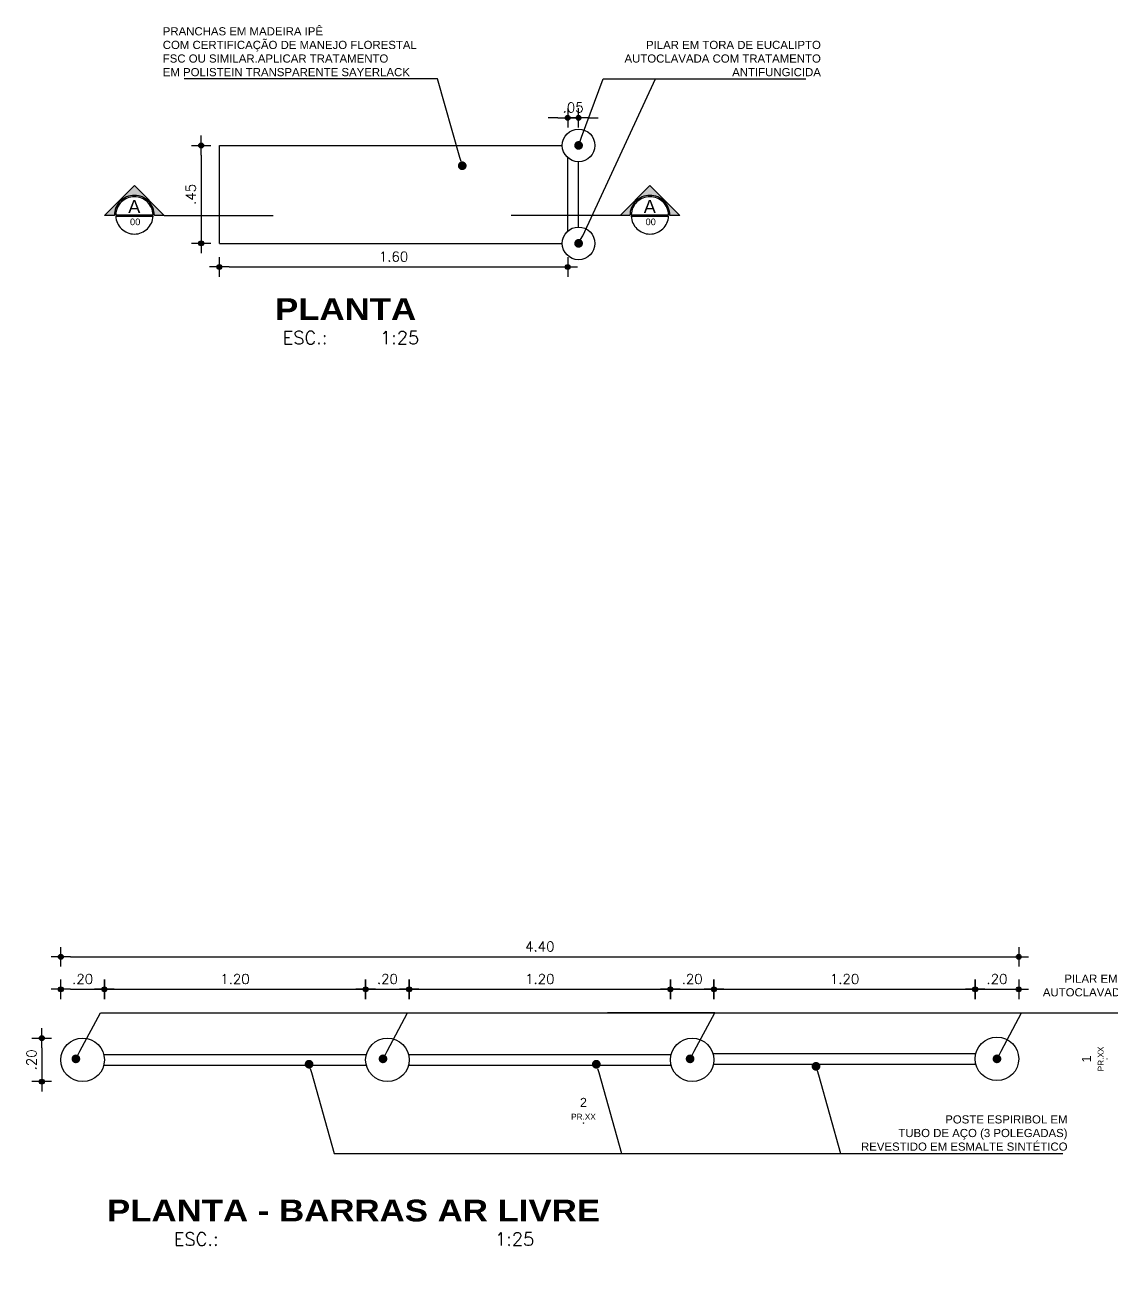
# Model space of a CAD drawing. Header units: millimetres. Extents: x 490 to 675, y -160 to -87.
# Drawn here: x 548.49 to 553.49, y -160.16 to -154.41 of the extents above; entities that cross this region are included whole.
import ezdxf
from ezdxf import colors
from ezdxf.entities.mleader import LeaderData, LeaderLine
from ezdxf.enums import TextEntityAlignment as Align
from ezdxf.math import Vec2, Vec3

# ---------------------------------------------------------------- set-up
doc = ezdxf.new("R2010")
doc.units = ezdxf.units.MM
doc.header["$LTSCALE"] = 2.5
doc.linetypes.add('DASHDOT', pattern=[1, 0.5, -0.25, 0, -0.25])
for name, color, linetype in [('AN_INDICAÇAO', 2, 'Continuous'), ('ARQ_VISTA00', 8, 'Continuous'), ('ARQ_VISTA01', 7, 'Continuous'), ('ARQ_VISTA02', 2, 'Continuous'), ('COTAS', 1, 'Continuous'), ('TITULO', 2, 'Continuous')]:
    doc.layers.add(name, color=color, linetype=linetype)
doc.styles.add('ARIAL', font='arial.ttf')
doc.styles.add('ARIAL 1-025', font='arial.ttf', dxfattribs={"height": 0.05})
doc.styles.add('COTA200', font='ROMANS.SHX')
doc.styles.add('COTA25', font='romans.shx')
doc.styles.add('TIT200', font='')
doc.styles.get('TIT200').set_extended_font_data('Arial Black')
doc.dimstyles.new('COTA25$0', dxfattribs={"dimtxt": 0.045, "dimasz": 0.045, "dimexe": 0.05, "dimexo": 0.95, "dimgap": 0.025, "dimtad": 1, "dimzin": 4, "dimdsep": 46, "dimtxsty": 'COTA25', "dimblk": 'bola', "dimcen": -0.1, "dimdle": 0.05, "dimse1": 1, "dimse2": 1, "dimclrd": 256, "dimclre": 3, "dimclrt": 2, "dimadec": 0, "dimazin": 0, "dimtfac": 1, "dimtix": 1, "dimtmove": 2, "dimatfit": 3, "dimldrblk": 'USERTICK', "dimfxl": 1, "dimtvp": 2.5, "dimtolj": 1, "dimtzin": 4, "dimarcsym": 0})

# ---------------------------------------------------------------- blocks, each defined once
blk = doc.blocks.new('_Dot')
at = {"color": 0, "linetype": 'ByBlock', "lineweight": -2}
blk.add_line((-0.5, 0), (-1, 0), dxfattribs=at)
at = {"color": 0, "linetype": 'ByBlock', "const_width": 0.5}
blk.add_lwpolyline([(-0.25, 0, 1), (0.25, 0, 1)], format="xyb", close=True, dxfattribs=at)
blk = doc.blocks.new('bola')
blk.add_hatch(color=0).paths.add_polyline_path([(-0.25, 0, 1), (0.25, 0, 1)])
at = {"color": 0}
for p, q in [((-1, 0), (-0.25, 0)), ((0, 1), (0, 0.25)), ((0.25, 0), (1, 0)), ((0, -0.25), (0, -1))]:
    blk.add_line(p, q, dxfattribs=at)
blk.add_circle((0, 0), 0.2499999999999995, dxfattribs=at)
blk = doc.blocks.new('*D411')
at = {"layer": 'COTAS', "lineweight": -2}
blk.add_line((549.302502775506, -155.0102811603517), (549.302502775506, -155.3702811603506), dxfattribs=at)
at = {"layer": 'DEFPOINTS', "color": 0}
for p in [(549.3862239567246, -154.9652811603517), (549.302502775506, -155.4152811603506), (549.3862249679504, -155.4152811603506)]:
    blk.add_point(p, dxfattribs=at)
at = {"layer": 'COTAS', "lineweight": -2, "xscale": 0.045, "yscale": 0.045, "zscale": 0.045}
for p, rotation in [((549.302502775506, -154.9652811603517), 90), ((549.302502775506, -155.4152811603506), 270)]:
    blk.add_blockref('bola', p, dxfattribs=dict(at, rotation=rotation))
at = {"layer": 'COTAS', "color": 2, "insert": (549.255002775506, -155.190281160351), "char_height": 0.045, "attachment_point": 5, "rotation": 90, "style": 'COTA25'}
blk.add_mtext('\\A1;.45', dxfattribs=at)
blk = doc.blocks.new('USERTICK')
at = {"color": 0}
for p, q in [((-1, 0), (1, 0)), ((0, 1), (0, -1))]:
    blk.add_line(p, q, dxfattribs=at)
blk.add_circle((0, 0), 0.2499999999999995, dxfattribs=at)
blk = doc.blocks.new('*D412')
at = {"layer": 'COTAS', "lineweight": -2}
for p, q in [((550.9412240823413, -154.8385906272607), (550.8962240823412, -154.8385906272607)), ((550.9862240823412, -154.8385906272607), (551.0362240823409, -154.8385906272607)), ((551.0812240823409, -154.8385906272607), (551.126224082341, -154.8385906272607))]:
    blk.add_line(p, q, dxfattribs=at)
at = {"layer": 'DEFPOINTS', "color": 0}
for p in [(551.0362240823409, -154.8385906272607), (550.9862240823412, -155.0211792643195), (551.0362240823409, -155.0211791519612)]:
    blk.add_point(p, dxfattribs=at)
at = {"layer": 'COTAS', "lineweight": -2, "xscale": 0.045, "yscale": 0.045, "zscale": 0.045}
blk.add_blockref('bola', (550.9862240823412, -154.8385906272607), dxfattribs=at)
at = {"layer": 'COTAS', "lineweight": -2, "xscale": 0.045, "yscale": 0.045, "zscale": 0.045, "rotation": 180}
blk.add_blockref('bola', (551.0362240823409, -154.8385906272607), dxfattribs=at)
at = {"layer": 'COTAS', "color": 2, "insert": (551.0112240823411, -154.7910906272607), "char_height": 0.045, "attachment_point": 5, "style": 'COTA25'}
blk.add_mtext('\\A1;.05', dxfattribs=at)
blk = doc.blocks.new('*U382')
at = {"linetype": 'ByBlock'}
h = blk.add_hatch(color=256, dxfattribs=at)
edge = h.paths.add_edge_path()
edge.add_line((-0.005471912553730363, 2.273736754432321e-13), (0, 0.005471912553730363))
edge.add_line((0, 0.005471912553730363), (0.005471912553730363, 2.273736754432321e-13))
edge.add_line((0.005471912553730363, 0), (0.003672000000278786, 0))
edge.add_ellipse((0, 0), major_axis=(-0.00259649610051529, -0.00259649610051529), ratio=0.9999999999996414, start_angle=134.999999999862, end_angle=314.999999999862)
edge.add_line((-0.003671999999824038, 2.273736754432321e-13), (-0.005471912553275615, 2.273736754432321e-13))
for p, q in [((0, 0.005471912553730363), (-0.005471912553730363, 0)), ((0.005471912553730363, 0), (0, 0.005471912553730363)), ((-0.003671999999824038, 2.273736754432321e-13), (-0.005471912553730363, 2.273736754432321e-13)), ((-0.003429644726111292, 0.0001203179454023484), (0.003429644726111292, 0.0001203179454023484)), ((0.005471912553730363, 0), (0.003671999999824038, 0)), ((-0.003429644717471092, -0.0001203181968776335), (0.003429644717471092, -0.0001203181966502598))]:
    blk.add_line(p, q, dxfattribs=at)
at = {"color": 3, "linetype": 'DASHDOT', "ltscale": 0.1}
blk.add_line((-0.005471912553730363, 2.273736754432321e-13), (-0.02547191255371217, 2.273736754432321e-13), dxfattribs=at)
at = {"linetype": 'ByBlock'}
for radius, start, end in [(0.003671999999996781, 0, 180), (0.00343175455928388, 2.009212327113974, 177.990787672886), (0.00343175455928388, 182.0092165273169, 357.9907834726831)]:
    blk.add_arc((0, 0), radius, start, end, dxfattribs=at)
at = {"style": 'ARIAL'}
for tag, height, p in [('VISTA', 0.002399999999997896, (-2.037814829236595e-05, 0.0004176130353243934)), ('PRANCHA', 0.001224999999998926, (0.0001432124558959913, -0.001806645475880941))]:
    blk.add_attdef(tag, text='', height=height, dxfattribs=at).set_placement(p, align=Align.CENTER)
blk = doc.blocks.new('*U383')
at = {"linetype": 'ByBlock'}
h = blk.add_hatch(color=256, dxfattribs=at)
edge = h.paths.add_edge_path()
edge.add_line((-0.005471912553730363, 2.273736754432321e-13), (0, 0.005471912553730363))
edge.add_line((0, 0.005471912553730363), (0.005471912553730363, 2.273736754432321e-13))
edge.add_line((0.005471912553730363, 0), (0.003672000000278786, 0))
edge.add_ellipse((0, 0), major_axis=(-0.00259649610051529, -0.00259649610051529), ratio=0.9999999999996414, start_angle=134.999999999862, end_angle=314.999999999862)
edge.add_line((-0.003671999999824038, 2.273736754432321e-13), (-0.005471912553275615, 2.273736754432321e-13))
for p, q in [((0, 0.005471912553730363), (-0.005471912553730363, 0)), ((0.005471912553730363, 0), (0, 0.005471912553730363)), ((-0.003671999999824038, 2.273736754432321e-13), (-0.005471912553730363, 2.273736754432321e-13)), ((-0.003429644726111292, 0.0001203179454023484), (0.003429644726111292, 0.0001203179454023484)), ((0.005471912553730363, 0), (0.003671999999824038, 0)), ((-0.003429644717471092, -0.0001203181968776335), (0.003429644717471092, -0.0001203181966502598))]:
    blk.add_line(p, q, dxfattribs=at)
at = {"color": 3, "linetype": 'DASHDOT', "ltscale": 0.1}
blk.add_line((0.005471912553730363, 2.273736754432321e-13), (0.02547191255371217, 2.273736754432321e-13), dxfattribs=at)
at = {"linetype": 'ByBlock'}
for radius, start, end in [(0.003671999999996781, 0, 180), (0.00343175455928388, 2.009212327113974, 177.990787672886), (0.00343175455928388, 182.0092165273169, 357.9907834726831)]:
    blk.add_arc((0, 0), radius, start, end, dxfattribs=at)
at = {"style": 'ARIAL'}
for tag, height, p in [('VISTA', 0.002399999999997896, (-2.037814829236595e-05, 0.0004176130353243934)), ('PRANCHA', 0.001224999999998926, (0.0001432124558959913, -0.001806645475880941))]:
    blk.add_attdef(tag, text='', height=height, dxfattribs=at).set_placement(p, align=Align.CENTER)
blk = doc.blocks.new('*D413')
at = {"layer": 'COTAS', "lineweight": -2}
blk.add_line((549.4312249679504, -155.5237956772591), (550.9412248423259, -155.5237956772591), dxfattribs=at)
at = {"layer": 'DEFPOINTS', "color": 0}
for p in [(550.9862248423259, -155.3593758654436), (549.3862249679504, -155.4152811603506), (550.9862248423259, -155.5237956772591)]:
    blk.add_point(p, dxfattribs=at)
at = {"layer": 'COTAS', "lineweight": -2, "xscale": 0.045, "yscale": 0.045, "zscale": 0.045, "rotation": 180}
blk.add_blockref('bola', (549.3862249679504, -155.5237956772591), dxfattribs=at)
at = {"layer": 'COTAS', "lineweight": -2, "xscale": 0.045, "yscale": 0.045, "zscale": 0.045}
blk.add_blockref('bola', (550.9862248423259, -155.5237956772591), dxfattribs=at)
at = {"layer": 'COTAS', "color": 2, "insert": (550.1862249051381, -155.4762956772591), "char_height": 0.045, "attachment_point": 5, "style": 'COTA25'}
blk.add_mtext('\\A1;1.60', dxfattribs=at)
blk = doc.blocks.new('IND_VISTAS')
for points in [[(0.002323256779618532, 0.002280406046565986), (0.003605985180456628, 0), (-0.003605985180456628, 0), (-0.002323256779618532, 0.002280406046565986)], [(0, 0.006410640321291794), (-0.002097882705584198, 0.002681071066717777), (0.002097882705584198, 0.002681071066717777)]]:
    blk.add_lwpolyline(points, close=True)
at = {"style": 'ARIAL'}
for tag, height, p in [('PRANCHA', 0.001079999999994062, (-2.037814829236595e-05, 0.0006317047789252683)), ('VISTA', 0.001655999999990896, (-2.037814829236595e-05, 0.002978366156639822))]:
    blk.add_attdef(tag, text='', height=height, dxfattribs=at).set_placement(p, align=Align.CENTER)
blk = doc.blocks.new('*D423')
at = {"layer": 'COTAS', "lineweight": -2}
blk.add_line((548.7029934670342, -158.8421832825669), (548.8129934670341, -158.8421832825669), dxfattribs=at)
at = {"layer": 'DEFPOINTS', "color": 0}
for p in [(548.857993467034, -158.8421832825669), (548.6579934670342, -159.1663244666263), (548.857993467034, -159.1663244666263)]:
    blk.add_point(p, dxfattribs=at)
at = {"layer": 'COTAS', "lineweight": -2, "xscale": 0.045, "yscale": 0.045, "zscale": 0.045, "rotation": 180}
blk.add_blockref('bola', (548.6579934670342, -158.8421832825669), dxfattribs=at)
at = {"layer": 'COTAS', "lineweight": -2, "xscale": 0.045, "yscale": 0.045, "zscale": 0.045}
blk.add_blockref('bola', (548.857993467034, -158.8421832825669), dxfattribs=at)
at = {"layer": 'COTAS', "color": 2, "insert": (548.7579934670341, -158.7946832825669), "char_height": 0.045, "attachment_point": 5, "style": 'COTA25'}
blk.add_mtext('\\A1;.20', dxfattribs=at)
blk = doc.blocks.new('*D424')
at = {"layer": 'COTAS', "lineweight": -2}
blk.add_line((548.9029934670342, -158.8421832825669), (550.0129934670309, -158.8421832825669), dxfattribs=at)
at = {"layer": 'DEFPOINTS', "color": 0}
for p in [(550.0579934670309, -158.8421832825669), (548.8579934670342, -159.1663244666263), (550.0579934670309, -159.1663213205902)]:
    blk.add_point(p, dxfattribs=at)
at = {"layer": 'COTAS', "lineweight": -2, "xscale": 0.045, "yscale": 0.045, "zscale": 0.045, "rotation": 180}
blk.add_blockref('bola', (548.8579934670342, -158.8421832825669), dxfattribs=at)
at = {"layer": 'COTAS', "lineweight": -2, "xscale": 0.045, "yscale": 0.045, "zscale": 0.045}
blk.add_blockref('bola', (550.0579934670309, -158.8421832825669), dxfattribs=at)
at = {"layer": 'COTAS', "color": 2, "insert": (549.4579934670326, -158.7946832825669), "char_height": 0.045, "attachment_point": 5, "style": 'COTA25'}
blk.add_mtext('\\A1;1.20', dxfattribs=at)
blk = doc.blocks.new('*D425')
at = {"layer": 'COTAS', "lineweight": -2}
blk.add_line((550.1029934670306, -158.8421832825669), (550.2129934670305, -158.8421832825669), dxfattribs=at)
at = {"layer": 'DEFPOINTS', "color": 0}
for p in [(550.2579934670305, -158.8421832825669), (550.0579934670307, -159.1663213205902), (550.2579934670305, -159.1663213205902)]:
    blk.add_point(p, dxfattribs=at)
at = {"layer": 'COTAS', "lineweight": -2, "xscale": 0.045, "yscale": 0.045, "zscale": 0.045, "rotation": 180}
blk.add_blockref('bola', (550.0579934670307, -158.8421832825669), dxfattribs=at)
at = {"layer": 'COTAS', "lineweight": -2, "xscale": 0.045, "yscale": 0.045, "zscale": 0.045}
blk.add_blockref('bola', (550.2579934670305, -158.8421832825669), dxfattribs=at)
at = {"layer": 'COTAS', "color": 2, "insert": (550.1579934670306, -158.7946832825669), "char_height": 0.045, "attachment_point": 5, "style": 'COTA25'}
blk.add_mtext('\\A1;.20', dxfattribs=at)
blk = doc.blocks.new('*D426')
at = {"layer": 'COTAS', "lineweight": -2}
blk.add_line((550.3029934670307, -158.8421832825669), (551.4129934670269, -158.8421832825669), dxfattribs=at)
at = {"layer": 'DEFPOINTS', "color": 0}
for p in [(551.4579934670269, -158.8421832825669), (550.2579934670307, -159.1663213205902), (551.4579934670269, -159.1663181745544)]:
    blk.add_point(p, dxfattribs=at)
at = {"layer": 'COTAS', "lineweight": -2, "xscale": 0.045, "yscale": 0.045, "zscale": 0.045, "rotation": 180}
blk.add_blockref('bola', (550.2579934670307, -158.8421832825669), dxfattribs=at)
at = {"layer": 'COTAS', "lineweight": -2, "xscale": 0.045, "yscale": 0.045, "zscale": 0.045}
blk.add_blockref('bola', (551.4579934670269, -158.8421832825669), dxfattribs=at)
at = {"layer": 'COTAS', "color": 2, "insert": (550.8579934670288, -158.7946832825669), "char_height": 0.045, "attachment_point": 5, "style": 'COTA25'}
blk.add_mtext('\\A1;1.20', dxfattribs=at)
blk = doc.blocks.new('*D427')
at = {"layer": 'COTAS', "lineweight": -2}
blk.add_line((551.5029934670266, -158.8421832825669), (551.6129934670265, -158.8421832825669), dxfattribs=at)
at = {"layer": 'DEFPOINTS', "color": 0}
for p in [(551.6579934670265, -158.8421832825669), (551.4579934670267, -159.1663181745544), (551.6579934670265, -159.1663181745544)]:
    blk.add_point(p, dxfattribs=at)
at = {"layer": 'COTAS', "lineweight": -2, "xscale": 0.045, "yscale": 0.045, "zscale": 0.045, "rotation": 180}
blk.add_blockref('bola', (551.4579934670267, -158.8421832825669), dxfattribs=at)
at = {"layer": 'COTAS', "lineweight": -2, "xscale": 0.045, "yscale": 0.045, "zscale": 0.045}
blk.add_blockref('bola', (551.6579934670265, -158.8421832825669), dxfattribs=at)
at = {"layer": 'COTAS', "color": 2, "insert": (551.5579934670266, -158.7946832825669), "char_height": 0.045, "attachment_point": 5, "style": 'COTA25'}
blk.add_mtext('\\A1;.20', dxfattribs=at)
blk = doc.blocks.new('*D428')
at = {"layer": 'COTAS', "lineweight": -2}
blk.add_line((551.7029934670267, -158.8421832825669), (552.8131033518622, -158.8421832825669), dxfattribs=at)
at = {"layer": 'DEFPOINTS', "color": 0}
for p in [(552.8581033518622, -158.8421832825669), (551.6579934670267, -159.1663181745544), (552.8581033518622, -159.1616281319253)]:
    blk.add_point(p, dxfattribs=at)
at = {"layer": 'COTAS', "lineweight": -2, "xscale": 0.045, "yscale": 0.045, "zscale": 0.045, "rotation": 180}
blk.add_blockref('bola', (551.6579934670267, -158.8421832825669), dxfattribs=at)
at = {"layer": 'COTAS', "lineweight": -2, "xscale": 0.045, "yscale": 0.045, "zscale": 0.045}
blk.add_blockref('bola', (552.8581033518622, -158.8421832825669), dxfattribs=at)
at = {"layer": 'COTAS', "color": 2, "insert": (552.2580484094444, -158.7946832825669), "char_height": 0.045, "attachment_point": 5, "style": 'COTA25'}
blk.add_mtext('\\A1;1.20', dxfattribs=at)
blk = doc.blocks.new('*D429')
at = {"layer": 'COTAS', "lineweight": -2}
blk.add_line((552.9031033518619, -158.8421832825669), (553.0131033518618, -158.8421832825669), dxfattribs=at)
at = {"layer": 'DEFPOINTS', "color": 0}
for p in [(553.0581033518617, -158.8421832825669), (552.8581033518619, -159.1616281319253), (553.0581033518617, -159.1616281319253)]:
    blk.add_point(p, dxfattribs=at)
at = {"layer": 'COTAS', "lineweight": -2, "xscale": 0.045, "yscale": 0.045, "zscale": 0.045, "rotation": 180}
blk.add_blockref('bola', (552.8581033518619, -158.8421832825669), dxfattribs=at)
at = {"layer": 'COTAS', "lineweight": -2, "xscale": 0.045, "yscale": 0.045, "zscale": 0.045}
blk.add_blockref('bola', (553.0581033518617, -158.8421832825669), dxfattribs=at)
at = {"layer": 'COTAS', "color": 2, "insert": (552.9581033518618, -158.7946832825669), "char_height": 0.045, "attachment_point": 5, "style": 'COTA25'}
blk.add_mtext('\\A1;.20', dxfattribs=at)
blk = doc.blocks.new('*D430')
at = {"layer": 'COTAS', "lineweight": -2}
blk.add_line((548.7029934670342, -158.6930617179884), (553.0131033518618, -158.6930617179884), dxfattribs=at)
at = {"layer": 'DEFPOINTS', "color": 0}
for p in [(553.0581033518617, -158.6930617179884), (548.6579934670342, -159.1663244666263), (553.0581033518617, -159.1616281319253)]:
    blk.add_point(p, dxfattribs=at)
at = {"layer": 'COTAS', "lineweight": -2, "xscale": 0.045, "yscale": 0.045, "zscale": 0.045, "rotation": 180}
blk.add_blockref('bola', (548.6579934670342, -158.6930617179884), dxfattribs=at)
at = {"layer": 'COTAS', "lineweight": -2, "xscale": 0.045, "yscale": 0.045, "zscale": 0.045}
blk.add_blockref('bola', (553.0581033518617, -158.6930617179884), dxfattribs=at)
at = {"layer": 'COTAS', "color": 2, "insert": (550.858048409448, -158.6455617179884), "char_height": 0.045, "attachment_point": 5, "style": 'COTA25'}
blk.add_mtext('\\A1;4.40', dxfattribs=at)
blk = doc.blocks.new('*D431')
at = {"layer": 'COTAS', "lineweight": -2}
blk.add_line((548.5703687111144, -159.1113244666263), (548.5703687111144, -159.2213244666264), dxfattribs=at)
at = {"layer": 'DEFPOINTS', "color": 0}
for p in [(548.7579934670342, -159.0663244666263), (548.5703687111144, -159.2663244666264), (548.7579934670342, -159.2663244666264)]:
    blk.add_point(p, dxfattribs=at)
at = {"layer": 'COTAS', "lineweight": -2, "xscale": 0.045, "yscale": 0.045, "zscale": 0.045}
for p, rotation in [((548.5703687111144, -159.0663244666263), 90), ((548.5703687111144, -159.2663244666264), 270)]:
    blk.add_blockref('bola', p, dxfattribs=dict(at, rotation=rotation))
at = {"layer": 'COTAS', "color": 2, "insert": (548.5228687111144, -159.1663244666263), "char_height": 0.045, "attachment_point": 5, "rotation": 90, "style": 'COTA25'}
blk.add_mtext('\\A1;.20', dxfattribs=at)

msp = doc.modelspace()

# ---------------------------------------------------------------- linework, layer by layer
at = {"layer": 'AN_INDICAÇAO'}
for p, q in [((548.8399408520962, -158.9496604792648), (550.250727317128, -158.9496604792648)), ((550.250727317128, -158.9496604792648), (551.6615137821599, -158.9496604792648)), ((551.6615137821599, -158.9496604792648), (551.168472768399, -158.9496604792648)), ((549.8089387819736, -159.2248765868235), (549.9138106189029, -159.5960766823224)), ((551.1284775192206, -159.2248765868235), (551.2333493561501, -159.5960766823224)), ((549.9138106189029, -159.5960766823224), (553.2603115596027, -159.5960766823224))]:
    msp.add_line(p, q, dxfattribs=at)
for points in [[(551.0550457475105, -155.3799818684274), (551.3892081410157, -154.6598958161457)], [(548.745733428056, -159.1263325478303), (548.8399408520962, -158.9496604792648)], [(550.1565198930879, -159.1263325478303), (550.250727317128, -158.9496604792648)], [(551.168472768399, -158.9496604792648), (553.0711315554662, -158.9496604792648)], [(551.5673063581197, -159.1263325478303), (551.6615137821599, -158.9496604792648)]]:
    msp.add_lwpolyline(points, dxfattribs=at)
at = {"layer": 'ARQ_VISTA00'}
for p, q in [((548.85481799451, -159.1413242490451), (550.0579934108513, -159.141321545307)), ((548.8548181068685, -159.191324249045), (550.0611689395545, -159.1913215381713))]:
    msp.add_line(p, q, dxfattribs=at)
at = {"layer": 'ARQ_VISTA01'}
for p, q in [((549.3862239567246, -154.9652811603517), (550.9612239567213, -154.965277621061)), ((549.3862249679504, -155.4152811603506), (549.3862239567246, -154.9652811603517)), ((550.9862248423259, -155.3593758654436), (550.9862240823412, -155.0211792643195)), ((551.0362247994088, -155.3402774525225), (551.0362241252582, -155.0402774525235)), ((549.3862249679504, -155.4152811603506), (550.961224967947, -155.4152776210599)), ((550.254817994506, -159.141321103009), (551.461168827192, -159.1413183921354)), ((550.2548181068645, -159.191321103009), (551.4611689395505, -159.1913183921354))]:
    msp.add_line(p, q, dxfattribs=at)
msp.add_circle((548.7579934670342, -159.1663244666263), 0.1, dxfattribs=at)
at = {"layer": 'ARQ_VISTA02'}
for p, q in [((551.6534852229246, -159.1366310636218), (552.8612787120281, -159.1366283495065)), ((551.6559086689052, -159.1866310581761), (552.858103408042, -159.1866283566419))]:
    msp.add_line(p, q, dxfattribs=at)
for centre, radius in [((551.0362239567206, -154.9652774525235), 0.075), ((551.0362249679464, -155.4152774525224), 0.075), ((550.1579934670307, -159.1663213205902), 0.1), ((551.5579934670267, -159.1663181745544), 0.1), ((552.958103351862, -159.1616281319253), 0.1)]:
    msp.add_circle(centre, radius, dxfattribs=at)

# ---------------------------------------------------------------- block references
at = {"layer": 'AN_INDICAÇAO', "linetype": 'DASHDOT', "ltscale": 0.09, "xscale": 25, "yscale": 25, "zscale": 25}
for name, p in [('*U383', (548.99573382642, -155.2866543197754)), ('*U382', (551.3638299528396, -155.2866543197754))]:
    msp.add_blockref(name, p, dxfattribs=at).add_auto_attribs({'VISTA': 'A', 'PRANCHA': '00'})
at = {"layer": 'AN_INDICAÇAO'}
for p, xscale, yscale, zscale, rotation in [((551.0362249679464, -155.4152774525224), 0.04000000000000123, 0.04000000000000123, 0.04000000000000123, 241.9319770203185), ((548.726912648492, -159.1616281319253), 0.04000000000000123, 0.04000000000000123, 0.04000000000000123, 241.9319770203185), ((550.1376991135238, -159.1616281319253), 0.04000000000000123, 0.04000000000000123, 0.04000000000000123, 241.9319770203185), ((551.5484855785556, -159.1616281319253), 0.04000000000000123, 0.04000000000000123, 0.04000000000000123, 241.9319770203185), ((549.7980636264073, -159.186383327785), -0.03999999999999305, 0.03999999999996362, 0.04, 285.7761023420509), ((551.1176023636543, -159.186383327785), -0.03999999999999305, 0.03999999999996362, 0.04, 285.7761023420509)]:
    msp.add_blockref('_Dot', p, dxfattribs=dict(at, xscale=xscale, yscale=yscale, zscale=zscale, rotation=rotation))
at = {"layer": 'AN_INDICAÇAO', "linetype": 'DASHDOT', "ltscale": 0.09}
ref = msp.add_blockref('IND_VISTAS', (553.4639986048488, -159.1616281319253), dxfattribs=dict(at, xscale=0.125, yscale=0.125, zscale=0.125, rotation=90))
ref.add_attrib('VISTA', '1', dxfattribs={"layer": '0', "height": 0.04140000000000735, "rotation": 90, "style": 'ARIAL'}).set_placement((553.3895394509337, -159.1621375856348), align=Align.CENTER)
ref.add_attrib('PRANCHA', 'PR.XX', dxfattribs={"layer": '0', "height": 0.02700000000000479, "rotation": 90, "style": 'ARIAL'}).set_placement((553.4482059853764, -159.1621375856348), align=Align.CENTER)
ref = msp.add_blockref('IND_VISTAS', (551.059112141054, -159.4568255965917), dxfattribs=dict(at, xscale=0.125, yscale=0.125, zscale=0.125))
ref.add_attrib('VISTA', '2', dxfattribs={"layer": '0', "height": 0.04140000000000735, "style": 'ARIAL'}).set_placement((551.0586026873444, -159.3823664426768), align=Align.CENTER)
ref.add_attrib('PRANCHA', 'PR.XX', dxfattribs={"layer": '0', "height": 0.02700000000000479, "style": 'ARIAL'}).set_placement((551.0586026873444, -159.4410329771192), align=Align.CENTER)

# ---------------------------------------------------------------- texts
at = {"layer": 'TITULO'}
for s, height, style, p in [('PLANTA ', 0.1, 'TIT200', (549.9881069120705, -155.7173237995313)), ('ESC.:     1:25', 0.06, 'COTA200', (549.9903977598802, -155.8485346492479)), ('PLANTA - BARRAS AR LIVRE', 0.1, 'TIT200', (550.0023346059542, -159.8585387300847)), ('ESC.:                            1:25', 0.06, 'COTA200', (550.0046254537639, -159.9897495798013))]:
    msp.add_text(s, height=height, dxfattribs=dict(at, style=style)).set_placement(p, align=Align.MIDDLE_CENTER)

# ---------------------------------------------------------------- dimensions: what is measured, and where the dimension line sits
at = {"layer": 'COTAS'}
for base, p1, p2, picture, middle in [((551.0362240823409, -154.8385906272607), (550.9862240823412, -155.0211792643195), (551.0362240823409, -155.0211791519612), '*D412', (551.0112240823411, -154.7910906272607)), ((550.9862248423259, -155.5237956772591), (549.3862249679504, -155.4152811603506), (550.9862248423259, -155.3593758654436), '*D413', (550.1862249051381, -155.4762956772591)), ((553.0581033518617, -158.6930617179884), (548.6579934670342, -159.1663244666263), (553.0581033518617, -159.1616281319253), '*D430', (550.858048409448, -158.6455617179884)), ((548.857993467034, -158.8421832825669), (548.6579934670342, -159.1663244666263), (548.857993467034, -159.1663244666263), '*D423', (548.7579934670341, -158.7946832825669)), ((550.0579934670309, -158.8421832825669), (548.8579934670342, -159.1663244666263), (550.0579934670309, -159.1663213205902), '*D424', (549.4579934670326, -158.7946832825669)), ((550.2579934670305, -158.8421832825669), (550.0579934670307, -159.1663213205902), (550.2579934670305, -159.1663213205902), '*D425', (550.1579934670306, -158.7946832825669)), ((551.4579934670269, -158.8421832825669), (550.2579934670307, -159.1663213205902), (551.4579934670269, -159.1663181745544), '*D426', (550.8579934670288, -158.7946832825669)), ((551.6579934670265, -158.8421832825669), (551.4579934670267, -159.1663181745544), (551.6579934670265, -159.1663181745544), '*D427', (551.5579934670266, -158.7946832825669)), ((552.8581033518622, -158.8421832825669), (551.6579934670267, -159.1663181745544), (552.8581033518622, -159.1616281319253), '*D428', (552.2580484094444, -158.7946832825669)), ((553.0581033518617, -158.8421832825669), (552.8581033518619, -159.1616281319253), (553.0581033518617, -159.1616281319253), '*D429', (552.9581033518618, -158.7946832825669))]:
    dim = msp.add_linear_dim(base=base, p1=p1, p2=p2, dimstyle='COTA25$0', override={"dimclrt": 2}, dxfattribs=at)
    dim.commit()
    dim.dimension.update_dxf_attribs({"geometry": picture, "text_midpoint": middle})
for base, p1, p2, picture, middle in [((549.302502775506, -155.4152811603506), (549.3862239567246, -154.9652811603517), (549.3862249679504, -155.4152811603506), '*D411', (549.255002775506, -155.190281160351)), ((548.5703687111144, -159.2663244666264), (548.7579934670342, -159.0663244666263), (548.7579934670342, -159.2663244666264), '*D431', (548.5228687111144, -159.1663244666263))]:
    dim = msp.add_linear_dim(base=base, p1=p1, p2=p2, angle=90, dimstyle='COTA25$0', override={"dimclrt": 2}, dxfattribs=at)
    dim.commit()
    dim.dimension.update_dxf_attribs({"geometry": picture, "text_midpoint": middle})

# ---------------------------------------------------------------- leaders
at = {"layer": 'AN_INDICAÇAO'}
ml = msp.add_multileader_mtext('Standard', dxfattribs=at)
ml.set_content('PRANCHAS EM MADEIRA IPÊ\\PCOM CERTIFICAÇÃO DE MANEJO FLORESTAL\\PFSC OU SIMILAR.APLICAR TRATAMENTO\\PEM POLISTEIN TRANSPARENTE SAYERLACK', color=256, style='ARIAL 1-025')
ml.set_leader_properties(color=256, linetype='ByLayer', lineweight=-1)
ml.set_arrow_properties(name='DOT')
ml.build(insert=Vec2(0, 0))
ml.multileader.update_dxf_attribs({"text_left_attachment_type": 5, "text_right_attachment_type": 5, "dogleg_length": 0.1, "arrow_head_size": 0.04})
ctx = ml.context
ctx.base_point, ctx.char_height, ctx.arrow_head_size, ctx.landing_gap_size, ctx.plane_origin = Vec3(549.1260481134607, -154.6598289038285), 0.0375, 0.04, 0, Vec3(550.501806535346, -155.0587110247498)
ctx.left_attachment, ctx.right_attachment = 5, 5
notes = []
notes.append((ctx, [(0, (1, 1, 0), (550.3887783317417, -154.6598289038285), (-1, 0), 0.1, [(0, [(550.501806535346, -155.0587110247498)], 0, [])])]))
ctx.mtext.insert, ctx.mtext.line_spacing_style, ctx.mtext.flow_direction = Vec3(549.1260481134608, -154.4223289038286), 2, 5
ml = msp.add_multileader_mtext('Standard', dxfattribs=at)
ml.set_content('PILAR EM TORA DE EUCALIPTO\\P\\pq*;AUTOCLAVADA COM TRATAMENTO\\PANTIFUNGICIDA', color=256, style='ARIAL 1-025')
ml.set_leader_properties(color=256, linetype='ByLayer', lineweight=-1)
ml.set_arrow_properties(name='DOT')
ml.build(insert=Vec2(0, 0))
ml.multileader.update_dxf_attribs({"text_left_attachment_type": 5, "text_right_attachment_type": 5, "dogleg_length": 0.1, "arrow_head_size": 0.04})
ctx = ml.context
ctx.base_point, ctx.char_height, ctx.arrow_head_size, ctx.landing_gap_size, ctx.plane_origin = Vec3(551.2492521603249, -154.6598958161457), 0.0375, 0.04, 0, Vec3(551.0362239567206, -154.9652774525235)
ctx.left_attachment, ctx.right_attachment, ctx.text_align_type = 5, 5, 2
notes.append((ctx, [(0, (1, 1, 0), (551.1492521603249, -154.6598958161457), (1, 0), 0.1, [(0, [(551.0362239567206, -154.9652774525235)], 0, [])])]))
ctx.mtext.insert, ctx.mtext.alignment, ctx.mtext.line_spacing_style, ctx.mtext.flow_direction = Vec3(552.1492010007067, -154.4848958161457), 3, 2, 5
ml = msp.add_multileader_mtext('Standard', dxfattribs=at)
ml.set_content('PILAR EM TORA DE EUCALIPTO\\P\\pq*;AUTOCLAVADA COM TRATAMENTO\\PANTIFUNGICIDA', color=256, style='ARIAL 1-025')
ml.set_leader_properties(color=256, linetype='ByLayer', lineweight=-1)
ml.set_arrow_properties(name='DOT')
ml.build(insert=Vec2(0, 0))
ml.multileader.update_dxf_attribs({"text_left_attachment_type": 5, "text_right_attachment_type": 5, "dogleg_length": 0.1, "arrow_head_size": 0.04})
ctx = ml.context
ctx.base_point, ctx.char_height, ctx.arrow_head_size, ctx.landing_gap_size, ctx.plane_origin = Vec3(553.1711315554662, -158.9496604792648), 0.0375, 0.04, 0, Vec3(552.958103351862, -159.1616281319253)
ctx.left_attachment, ctx.right_attachment, ctx.text_align_type = 5, 5, 2
notes.append((ctx, [(0, (1, 1, 0), (553.0711315554662, -158.9496604792648), (1, 0), 0.1, [(0, [(552.958103351862, -159.1616281319253)], 0, [])])]))
ctx.mtext.insert, ctx.mtext.alignment, ctx.mtext.line_spacing_style, ctx.mtext.flow_direction = Vec3(554.0710803958481, -158.7746604792649), 3, 2, 5
ml = msp.add_multileader_mtext('Standard', dxfattribs=at)
ml.set_content('POSTE ESPIRIBOL EM \\PTUBO DE AÇO (3 POLEGADAS)\\PREVESTIDO EM ESMALTE SINTÉTICO', color=256, style='ARIAL 1-025')
ml.set_leader_properties(color=256, linetype='ByLayer', lineweight=-1)
ml.set_arrow_properties(name='DOT')
ml.build(insert=Vec2(0, 0))
ml.multileader.update_dxf_attribs({"text_left_attachment_type": 5, "text_right_attachment_type": 5, "dogleg_length": 0.1, "arrow_head_size": 0.04})
ctx = ml.context
ctx.base_point, ctx.char_height, ctx.arrow_head_size, ctx.landing_gap_size, ctx.plane_origin = Vec3(552.3397664336778, -159.5960766823224), 0.0375, 0.04, 0, Vec3(552.1267382300736, -159.1960066425446)
ctx.left_attachment, ctx.right_attachment, ctx.text_align_type = 5, 5, 2
notes.append((ctx, [(0, (1, 1, 0), (552.2397664336778, -159.5960766823224), (1, 0), 0.1, [(0, [(552.1267382300736, -159.1960066425446)], 0, [])])]))
ctx.mtext.insert, ctx.mtext.alignment, ctx.mtext.line_spacing_style, ctx.mtext.flow_direction = Vec3(553.2822289166246, -159.4210766823225), 3, 2, 5
for ctx, leaders in notes:
    for number, flags, end, landing, length, lines in leaders:
        leader = LeaderData()
        leader.index, (leader.has_last_leader_line, leader.has_dogleg_vector, leader.attachment_direction) = number, flags
        leader.last_leader_point, leader.dogleg_vector, leader.dogleg_length = Vec3(end), Vec3(landing), length
        for number, points, colour, breaks in lines:
            line = LeaderLine()
            line.index, line.vertices, line.color, line.breaks = number, Vec3.list(points), colors.encode_raw_color(colour), breaks
            leader.lines.append(line)
        ctx.leaders.append(leader)

doc.saveas('drawing.dxf')
